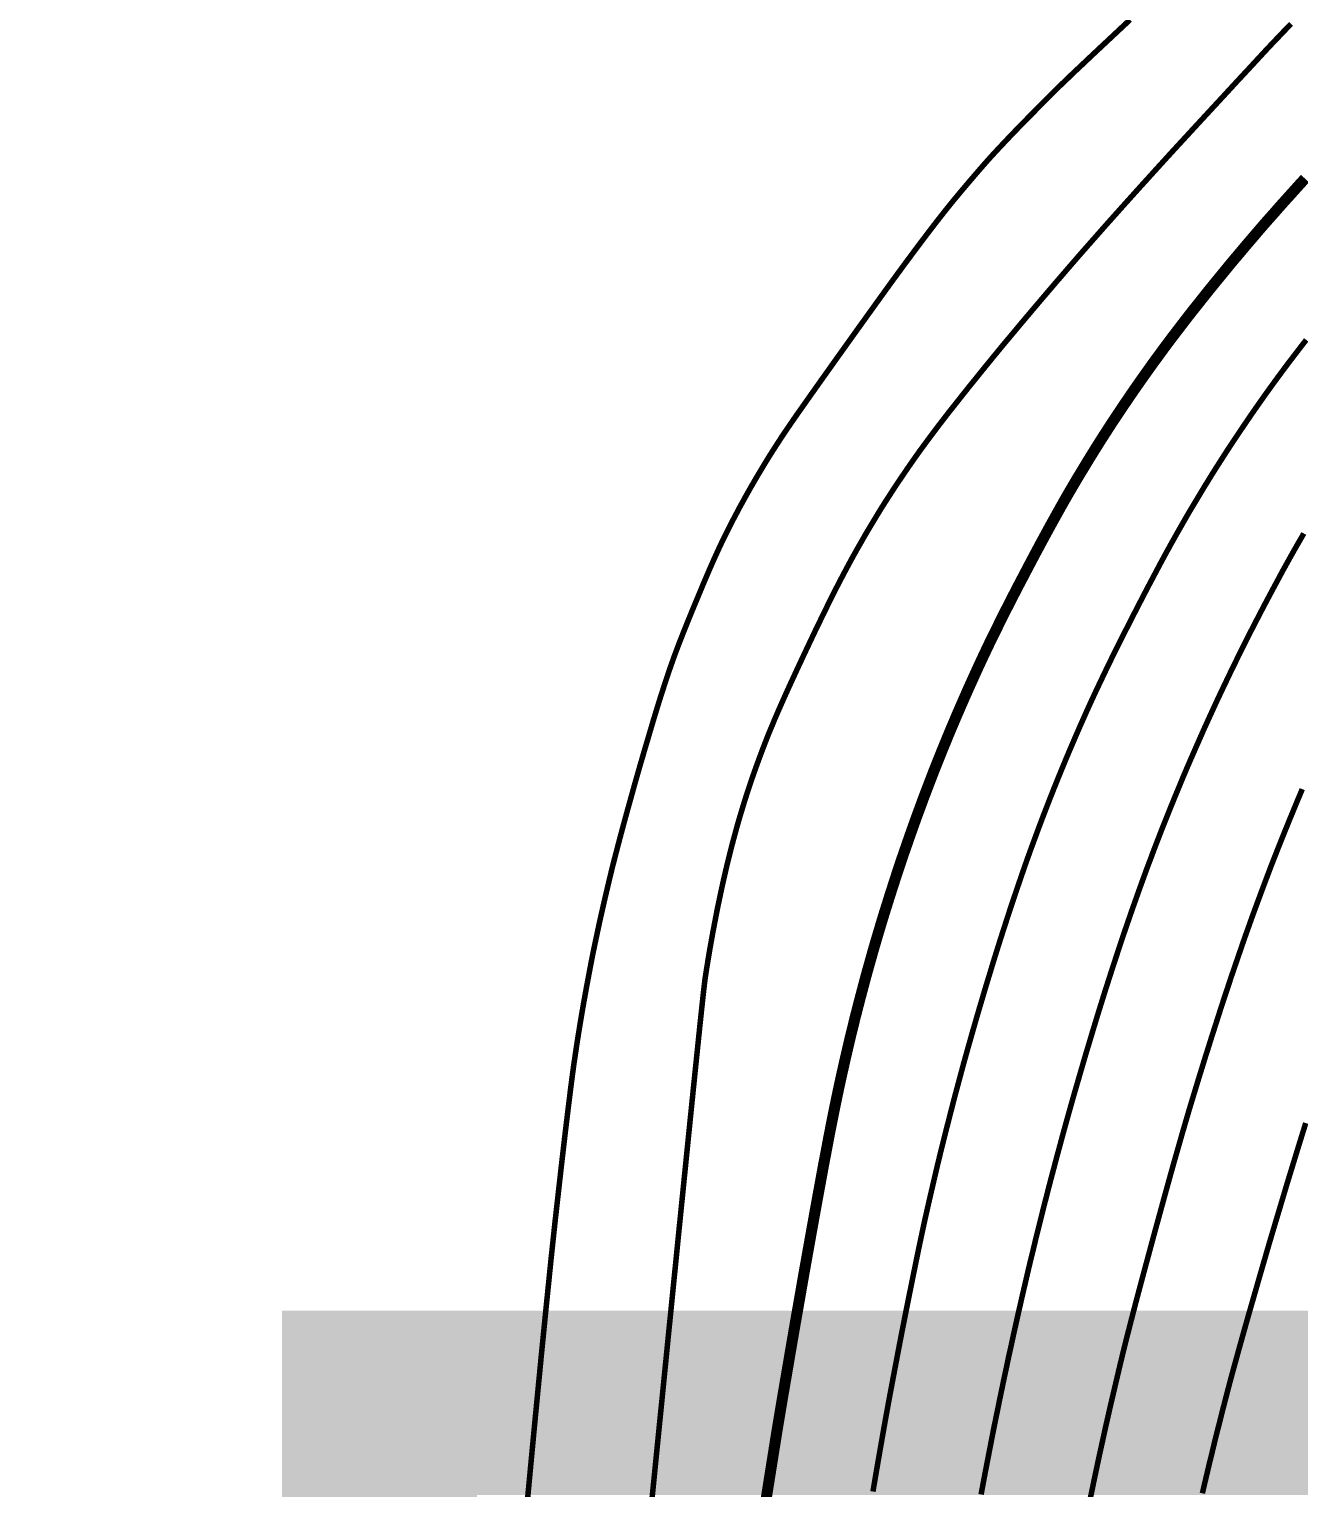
# Model space of a CAD drawing. Extents: x 36524600 to 36525730, y 2746759 to 2747713.
# Drawn here: x 36525000.41 to 36525017.7, y 2747535.47 to 2747555.33 of the extents above; entities that cross this region are included whole.
import ezdxf

# ---------------------------------------------------------------- set-up
doc = ezdxf.new("R2010")
doc.units = 0
doc.header["$LTSCALE"] = 1000
doc.header["$MEASUREMENT"] = 0
doc.layers.add('0-规划文字', color=7, linetype='Continuous')
doc.layers.add('DGX', color=251, linetype='Continuous')
doc.styles.add('黑体', font='simhei.ttf')

# ---------------------------------------------------------------- blocks, each defined once
blk = doc.blocks.new('dxt')
at = {"layer": 'DGX', "color": 253, "linetype": 'Continuous', "flags": 128}
for points, const_width in [([(36525016.383, 2747535.396), (36525016.415, 2747535.534), (36525016.448, 2747535.672), (36525016.48, 2747535.809), (36525016.514, 2747535.946), (36525016.547, 2747536.084), (36525016.581, 2747536.221), (36525016.616, 2747536.358), (36525016.65, 2747536.495), (36525016.686, 2747536.632), (36525016.721, 2747536.769), (36525016.757, 2747536.906), (36525016.796, 2747537.051), (36525016.841, 2747537.213), (36525016.89, 2747537.392), (36525016.945, 2747537.588), (36525017.005, 2747537.801), (36525017.071, 2747538.03), (36525017.142, 2747538.277), (36525017.218, 2747538.54), (36525017.297, 2747538.812), (36525017.378, 2747539.083), (36525017.459, 2747539.354), (36525017.54, 2747539.625), (36525017.623, 2747539.896), (36525017.706, 2747540.166), (36525017.79, 2747540.437)], 0.075), ([(36525017.743, 2747544.984), (36525017.687, 2747544.851), (36525017.632, 2747544.718), (36525017.577, 2747544.585), (36525017.523, 2747544.452), (36525017.469, 2747544.318), (36525017.416, 2747544.185), (36525017.363, 2747544.051), (36525017.311, 2747543.917), (36525017.26, 2747543.782), (36525017.209, 2747543.647), (36525017.159, 2747543.512), (36525017.109, 2747543.377), (36525017.059, 2747543.241), (36525017.011, 2747543.105), (36525016.962, 2747542.969), (36525016.915, 2747542.833), (36525016.868, 2747542.696), (36525016.821, 2747542.559), (36525016.774, 2747542.422), (36525016.729, 2747542.285), (36525016.683, 2747542.148), (36525016.638, 2747542.011), (36525016.594, 2747541.873), (36525016.55, 2747541.736), (36525016.506, 2747541.599), (36525016.463, 2747541.461), (36525016.419, 2747541.324), (36525016.377, 2747541.186), (36525016.334, 2747541.048), (36525016.292, 2747540.91), (36525016.25, 2747540.772), (36525016.208, 2747540.634), (36525016.165, 2747540.487), (36525016.117, 2747540.323), (36525016.065, 2747540.141), (36525016.008, 2747539.942), (36525015.947, 2747539.725), (36525015.882, 2747539.49), (36525015.813, 2747539.238), (36525015.739, 2747538.969), (36525015.666, 2747538.699), (36525015.598, 2747538.447), (36525015.535, 2747538.212), (36525015.477, 2747537.994), (36525015.425, 2747537.793), (36525015.378, 2747537.61), (36525015.336, 2747537.444), (36525015.299, 2747537.295), (36525015.265, 2747537.155), (36525015.232, 2747537.015), (36525015.199, 2747536.875), (36525015.166, 2747536.734), (36525015.133, 2747536.594), (36525015.101, 2747536.453), (36525015.069, 2747536.313), (36525015.038, 2747536.172), (36525015.007, 2747536.031), (36525014.976, 2747535.89), (36525014.946, 2747535.749), (36525014.916, 2747535.608), (36525014.887, 2747535.467), (36525014.857, 2747535.326)], 0.075), ([(36525013.371, 2747535.38), (36525013.398, 2747535.524), (36525013.425, 2747535.669), (36525013.453, 2747535.813), (36525013.481, 2747535.958), (36525013.509, 2747536.102), (36525013.537, 2747536.246), (36525013.566, 2747536.39), (36525013.596, 2747536.534), (36525013.625, 2747536.678), (36525013.655, 2747536.822), (36525013.685, 2747536.966), (36525013.716, 2747537.11), (36525013.746, 2747537.254), (36525013.778, 2747537.397), (36525013.809, 2747537.541), (36525013.841, 2747537.684), (36525013.873, 2747537.828), (36525013.906, 2747537.971), (36525013.938, 2747538.114), (36525013.972, 2747538.257), (36525014.005, 2747538.401), (36525014.039, 2747538.544), (36525014.074, 2747538.686), (36525014.108, 2747538.829), (36525014.143, 2747538.972), (36525014.179, 2747539.115), (36525014.214, 2747539.257), (36525014.251, 2747539.4), (36525014.287, 2747539.542), (36525014.324, 2747539.684), (36525014.362, 2747539.826), (36525014.399, 2747539.968), (36525014.438, 2747540.11), (36525014.476, 2747540.252), (36525014.515, 2747540.394), (36525014.554, 2747540.535), (36525014.594, 2747540.677), (36525014.634, 2747540.818), (36525014.675, 2747540.96), (36525014.716, 2747541.101), (36525014.757, 2747541.242), (36525014.798, 2747541.383), (36525014.841, 2747541.524), (36525014.883, 2747541.665), (36525014.926, 2747541.806), (36525014.969, 2747541.947), (36525015.013, 2747542.088), (36525015.057, 2747542.229), (36525015.102, 2747542.369), (36525015.147, 2747542.51), (36525015.193, 2747542.65), (36525015.239, 2747542.79), (36525015.285, 2747542.929), (36525015.332, 2747543.068), (36525015.38, 2747543.207), (36525015.428, 2747543.346), (36525015.477, 2747543.484), (36525015.526, 2747543.622), (36525015.576, 2747543.76), (36525015.626, 2747543.898), (36525015.678, 2747544.035), (36525015.729, 2747544.172), (36525015.782, 2747544.309), (36525015.835, 2747544.446), (36525015.889, 2747544.582), (36525015.944, 2747544.718), (36525015.999, 2747544.854), (36525016.055, 2747544.989), (36525016.111, 2747545.125), (36525016.168, 2747545.26), (36525016.226, 2747545.394), (36525016.285, 2747545.529), (36525016.344, 2747545.663), (36525016.403, 2747545.797), (36525016.464, 2747545.931), (36525016.525, 2747546.064), (36525016.586, 2747546.197), (36525016.649, 2747546.33), (36525016.712, 2747546.462), (36525016.775, 2747546.594), (36525016.84, 2747546.727), (36525016.906, 2747546.86), (36525016.973, 2747546.994), (36525017.041, 2747547.13), (36525017.111, 2747547.266), (36525017.182, 2747547.403), (36525017.255, 2747547.542), (36525017.329, 2747547.681), (36525017.403, 2747547.819), (36525017.476, 2747547.955), (36525017.549, 2747548.087), (36525017.621, 2747548.216), (36525017.693, 2747548.342), (36525017.764, 2747548.465)], 0.075), ([(36525017.797, 2747551.101), (36525017.716, 2747550.997), (36525017.638, 2747550.895), (36525017.56, 2747550.793), (36525017.483, 2747550.69), (36525017.407, 2747550.587), (36525017.331, 2747550.483), (36525017.256, 2747550.379), (36525017.182, 2747550.274), (36525017.108, 2747550.169), (36525017.035, 2747550.063), (36525016.963, 2747549.957), (36525016.891, 2747549.851), (36525016.82, 2747549.744), (36525016.749, 2747549.637), (36525016.679, 2747549.529), (36525016.61, 2747549.421), (36525016.541, 2747549.313), (36525016.474, 2747549.204), (36525016.406, 2747549.094), (36525016.34, 2747548.984), (36525016.274, 2747548.874), (36525016.208, 2747548.764), (36525016.144, 2747548.653), (36525016.08, 2747548.541), (36525016.017, 2747548.43), (36525015.952, 2747548.314), (36525015.884, 2747548.19), (36525015.813, 2747548.059), (36525015.739, 2747547.919), (36525015.661, 2747547.772), (36525015.58, 2747547.617), (36525015.496, 2747547.454), (36525015.408, 2747547.283), (36525015.321, 2747547.111), (36525015.237, 2747546.944), (36525015.157, 2747546.783), (36525015.081, 2747546.627), (36525015.009, 2747546.476), (36525014.94, 2747546.331), (36525014.875, 2747546.191), (36525014.814, 2747546.057), (36525014.755, 2747545.925), (36525014.697, 2747545.793), (36525014.64, 2747545.661), (36525014.583, 2747545.528), (36525014.527, 2747545.395), (36525014.472, 2747545.262), (36525014.417, 2747545.128), (36525014.363, 2747544.994), (36525014.31, 2747544.86), (36525014.258, 2747544.726), (36525014.206, 2747544.591), (36525014.155, 2747544.456), (36525014.105, 2747544.32), (36525014.055, 2747544.185), (36525014.006, 2747544.049), (36525013.958, 2747543.913), (36525013.911, 2747543.776), (36525013.863, 2747543.636), (36525013.815, 2747543.495), (36525013.767, 2747543.351), (36525013.72, 2747543.206), (36525013.672, 2747543.058), (36525013.624, 2747542.908), (36525013.576, 2747542.756), (36525013.529, 2747542.604), (36525013.483, 2747542.452), (36525013.437, 2747542.302), (36525013.393, 2747542.153), (36525013.349, 2747542.005), (36525013.306, 2747541.858), (36525013.264, 2747541.712), (36525013.223, 2747541.568), (36525013.182, 2747541.423), (36525013.142, 2747541.279), (36525013.103, 2747541.135), (36525013.064, 2747540.99), (36525013.025, 2747540.845), (36525012.987, 2747540.7), (36525012.95, 2747540.555), (36525012.913, 2747540.41), (36525012.876, 2747540.265), (36525012.84, 2747540.12), (36525012.804, 2747539.974), (36525012.769, 2747539.829), (36525012.735, 2747539.683), (36525012.701, 2747539.537), (36525012.667, 2747539.391), (36525012.634, 2747539.245), (36525012.599, 2747539.09), (36525012.562, 2747538.916), (36525012.521, 2747538.724), (36525012.478, 2747538.513), (36525012.431, 2747538.283), (36525012.381, 2747538.035), (36525012.328, 2747537.769), (36525012.272, 2747537.484), (36525012.216, 2747537.19), (36525012.16, 2747536.895), (36525012.105, 2747536.6), (36525012.052, 2747536.306), (36525012, 2747536.01), (36525011.949, 2747535.715), (36525011.899, 2747535.42)], 0.075), ([(36525010.418, 2747535.135), (36525010.459, 2747535.406), (36525010.502, 2747535.676), (36525010.545, 2747535.946), (36525010.588, 2747536.216), (36525010.633, 2747536.486), (36525010.678, 2747536.756), (36525010.724, 2747537.025), (36525010.77, 2747537.295), (36525010.816, 2747537.564), (36525010.863, 2747537.834), (36525010.91, 2747538.103), (36525010.957, 2747538.373), (36525011.005, 2747538.642), (36525011.053, 2747538.911), (36525011.1, 2747539.172), (36525011.144, 2747539.416), (36525011.186, 2747539.643), (36525011.224, 2747539.853), (36525011.261, 2747540.046), (36525011.294, 2747540.223), (36525011.325, 2747540.382), (36525011.353, 2747540.524), (36525011.38, 2747540.658), (36525011.408, 2747540.792), (36525011.436, 2747540.925), (36525011.465, 2747541.059), (36525011.495, 2747541.192), (36525011.525, 2747541.325), (36525011.556, 2747541.458), (36525011.587, 2747541.591), (36525011.62, 2747541.724), (36525011.652, 2747541.857), (36525011.686, 2747541.989), (36525011.72, 2747542.121), (36525011.755, 2747542.253), (36525011.79, 2747542.385), (36525011.826, 2747542.517), (36525011.863, 2747542.648), (36525011.9, 2747542.78), (36525011.938, 2747542.911), (36525011.977, 2747543.042), (36525012.016, 2747543.173), (36525012.056, 2747543.303), (36525012.097, 2747543.434), (36525012.138, 2747543.564), (36525012.18, 2747543.694), (36525012.222, 2747543.824), (36525012.265, 2747543.954), (36525012.309, 2747544.084), (36525012.354, 2747544.213), (36525012.399, 2747544.343), (36525012.445, 2747544.472), (36525012.491, 2747544.601), (36525012.539, 2747544.731), (36525012.586, 2747544.859), (36525012.635, 2747544.988), (36525012.684, 2747545.116), (36525012.733, 2747545.243), (36525012.784, 2747545.37), (36525012.834, 2747545.496), (36525012.886, 2747545.622), (36525012.937, 2747545.747), (36525012.99, 2747545.872), (36525013.043, 2747545.997), (36525013.097, 2747546.121), (36525013.151, 2747546.245), (36525013.206, 2747546.369), (36525013.262, 2747546.492), (36525013.318, 2747546.616), (36525013.375, 2747546.739), (36525013.434, 2747546.864), (36525013.496, 2747546.994), (36525013.562, 2747547.128), (36525013.631, 2747547.268), (36525013.703, 2747547.412), (36525013.779, 2747547.561), (36525013.858, 2747547.715), (36525013.941, 2747547.873), (36525014.023, 2747548.03), (36525014.102, 2747548.179), (36525014.178, 2747548.321), (36525014.25, 2747548.454), (36525014.318, 2747548.579), (36525014.383, 2747548.696), (36525014.444, 2747548.806), (36525014.501, 2747548.907), (36525014.557, 2747549.005), (36525014.614, 2747549.102), (36525014.671, 2747549.199), (36525014.729, 2747549.295), (36525014.787, 2747549.391), (36525014.845, 2747549.487), (36525014.905, 2747549.583), (36525014.964, 2747549.678), (36525015.024, 2747549.773), (36525015.085, 2747549.867), (36525015.146, 2747549.962), (36525015.208, 2747550.055), (36525015.27, 2747550.149), (36525015.333, 2747550.242), (36525015.396, 2747550.335), (36525015.46, 2747550.428), (36525015.524, 2747550.52), (36525015.589, 2747550.612), (36525015.654, 2747550.703), (36525015.719, 2747550.795), (36525015.786, 2747550.885), (36525015.852, 2747550.976), (36525015.919, 2747551.066), (36525015.987, 2747551.156), (36525016.055, 2747551.245), (36525016.124, 2747551.335), (36525016.193, 2747551.425), (36525016.264, 2747551.515), (36525016.335, 2747551.604), (36525016.406, 2747551.694), (36525016.479, 2747551.785), (36525016.552, 2747551.875), (36525016.625, 2747551.964), (36525016.698, 2747552.053), (36525016.77, 2747552.141), (36525016.843, 2747552.228), (36525016.915, 2747552.313), (36525016.986, 2747552.398), (36525017.058, 2747552.482), (36525017.129, 2747552.565), (36525017.2, 2747552.648), (36525017.272, 2747552.73), (36525017.344, 2747552.811), (36525017.416, 2747552.893), (36525017.488, 2747552.974), (36525017.561, 2747553.055), (36525017.634, 2747553.136), (36525017.707, 2747553.217), (36525017.78, 2747553.297)], 0.15), ([(36525008.784, 2747534.244), (36525008.968, 2747536.084), (36525009.129, 2747537.689), (36525009.267, 2747539.06), (36525009.382, 2747540.195), (36525009.474, 2747541.096), (36525009.543, 2747541.762), (36525009.589, 2747542.193), (36525009.612, 2747542.389), (36525009.624, 2747542.468), (36525009.636, 2747542.547), (36525009.649, 2747542.626), (36525009.662, 2747542.705), (36525009.675, 2747542.784), (36525009.689, 2747542.863), (36525009.703, 2747542.941), (36525009.717, 2747543.02), (36525009.732, 2747543.098), (36525009.747, 2747543.177), (36525009.762, 2747543.255), (36525009.777, 2747543.334), (36525009.793, 2747543.412), (36525009.81, 2747543.49), (36525009.826, 2747543.568), (36525009.843, 2747543.646), (36525009.86, 2747543.724), (36525009.878, 2747543.802), (36525009.896, 2747543.88), (36525009.914, 2747543.958), (36525009.933, 2747544.035), (36525009.952, 2747544.112), (36525009.972, 2747544.19), (36525009.992, 2747544.267), (36525010.013, 2747544.344), (36525010.034, 2747544.421), (36525010.055, 2747544.497), (36525010.077, 2747544.574), (36525010.1, 2747544.651), (36525010.123, 2747544.727), (36525010.146, 2747544.803), (36525010.17, 2747544.879), (36525010.195, 2747544.955), (36525010.22, 2747545.03), (36525010.245, 2747545.106), (36525010.271, 2747545.181), (36525010.298, 2747545.257), (36525010.325, 2747545.332), (36525010.352, 2747545.406), (36525010.38, 2747545.481), (36525010.408, 2747545.555), (36525010.437, 2747545.63), (36525010.466, 2747545.704), (36525010.496, 2747545.778), (36525010.527, 2747545.851), (36525010.557, 2747545.925), (36525010.589, 2747545.998), (36525010.62, 2747546.071), (36525010.654, 2747546.147), (36525010.69, 2747546.229), (36525010.73, 2747546.317), (36525010.772, 2747546.41), (36525010.818, 2747546.509), (36525010.866, 2747546.614), (36525010.918, 2747546.725), (36525010.972, 2747546.841), (36525011.028, 2747546.959), (36525011.082, 2747547.073), (36525011.135, 2747547.185), (36525011.188, 2747547.293), (36525011.239, 2747547.398), (36525011.289, 2747547.5), (36525011.338, 2747547.599), (36525011.386, 2747547.695), (36525011.434, 2747547.788), (36525011.483, 2747547.882), (36525011.532, 2747547.975), (36525011.582, 2747548.068), (36525011.632, 2747548.16), (36525011.684, 2747548.252), (36525011.736, 2747548.343), (36525011.788, 2747548.435), (36525011.842, 2747548.526), (36525011.896, 2747548.616), (36525011.95, 2747548.706), (36525012.005, 2747548.796), (36525012.061, 2747548.885), (36525012.118, 2747548.973), (36525012.175, 2747549.062), (36525012.233, 2747549.15), (36525012.292, 2747549.237), (36525012.351, 2747549.324), (36525012.411, 2747549.411), (36525012.471, 2747549.497), (36525012.532, 2747549.583), (36525012.594, 2747549.668), (36525012.657, 2747549.753), (36525012.72, 2747549.837), (36525012.786, 2747549.925), (36525012.858, 2747550.019), (36525012.936, 2747550.12), (36525013.021, 2747550.227), (36525013.111, 2747550.341), (36525013.207, 2747550.462), (36525013.31, 2747550.589), (36525013.418, 2747550.723), (36525013.533, 2747550.864), (36525013.655, 2747551.013), (36525013.785, 2747551.168), (36525013.921, 2747551.331), (36525014.065, 2747551.502), (36525014.216, 2747551.68), (36525014.374, 2747551.865), (36525014.539, 2747552.057), (36525014.713, 2747552.258), (36525014.897, 2747552.467), (36525015.09, 2747552.686), (36525015.293, 2747552.913), (36525015.506, 2747553.15), (36525015.728, 2747553.395), (36525015.96, 2747553.65), (36525016.202, 2747553.913), (36525016.437, 2747554.168), (36525016.647, 2747554.395), (36525016.832, 2747554.596), (36525016.993, 2747554.769), (36525017.129, 2747554.916), (36525017.24, 2747555.036), (36525017.327, 2747555.129), (36525017.39, 2747555.195), (36525017.44, 2747555.247), (36525017.49, 2747555.3), (36525017.54, 2747555.352), (36525017.591, 2747555.404)], 0.075), ([(36525007.19, 2747535.241), (36525007.291, 2747536.306), (36525007.38, 2747537.223), (36525007.457, 2747537.994), (36525007.521, 2747538.619), (36525007.572, 2747539.096), (36525007.616, 2747539.484), (36525007.656, 2747539.838), (36525007.693, 2747540.158), (36525007.727, 2747540.445), (36525007.758, 2747540.697), (36525007.785, 2747540.916), (36525007.809, 2747541.101), (36525007.83, 2747541.253), (36525007.85, 2747541.387), (36525007.87, 2747541.521), (36525007.891, 2747541.655), (36525007.913, 2747541.789), (36525007.935, 2747541.922), (36525007.958, 2747542.055), (36525007.982, 2747542.188), (36525008.006, 2747542.321), (36525008.031, 2747542.454), (36525008.056, 2747542.586), (36525008.082, 2747542.719), (36525008.109, 2747542.851), (36525008.137, 2747542.983), (36525008.165, 2747543.115), (36525008.194, 2747543.247), (36525008.224, 2747543.379), (36525008.254, 2747543.51), (36525008.285, 2747543.642), (36525008.316, 2747543.773), (36525008.348, 2747543.904), (36525008.381, 2747544.035), (36525008.415, 2747544.165), (36525008.449, 2747544.296), (36525008.484, 2747544.426), (36525008.519, 2747544.556), (36525008.554, 2747544.684), (36525008.589, 2747544.81), (36525008.624, 2747544.935), (36525008.658, 2747545.059), (36525008.693, 2747545.18), (36525008.727, 2747545.301), (36525008.762, 2747545.419), (36525008.795, 2747545.534), (36525008.828, 2747545.643), (36525008.858, 2747545.746), (36525008.887, 2747545.843), (36525008.914, 2747545.935), (36525008.94, 2747546.02), (36525008.964, 2747546.099), (36525008.987, 2747546.173), (36525009.009, 2747546.243), (36525009.032, 2747546.313), (36525009.054, 2747546.383), (36525009.077, 2747546.453), (36525009.101, 2747546.523), (36525009.124, 2747546.593), (36525009.148, 2747546.663), (36525009.173, 2747546.732), (36525009.199, 2747546.806), (36525009.23, 2747546.888), (36525009.264, 2747546.978), (36525009.303, 2747547.077), (36525009.345, 2747547.184), (36525009.392, 2747547.3), (36525009.442, 2747547.423), (36525009.497, 2747547.555), (36525009.552, 2747547.687), (36525009.603, 2747547.81), (36525009.652, 2747547.924), (36525009.698, 2747548.03), (36525009.741, 2747548.127), (36525009.781, 2747548.215), (36525009.818, 2747548.294), (36525009.851, 2747548.365), (36525009.884, 2747548.431), (36525009.917, 2747548.497), (36525009.95, 2747548.563), (36525009.983, 2747548.628), (36525010.017, 2747548.693), (36525010.052, 2747548.759), (36525010.086, 2747548.824), (36525010.122, 2747548.888), (36525010.157, 2747548.953), (36525010.193, 2747549.017), (36525010.229, 2747549.081), (36525010.266, 2747549.145), (36525010.303, 2747549.209), (36525010.34, 2747549.272), (36525010.378, 2747549.335), (36525010.416, 2747549.398), (36525010.454, 2747549.461), (36525010.493, 2747549.524), (36525010.532, 2747549.586), (36525010.572, 2747549.648), (36525010.612, 2747549.71), (36525010.652, 2747549.772), (36525010.693, 2747549.833), (36525010.734, 2747549.894), (36525010.786, 2747549.97), (36525010.859, 2747550.076), (36525010.955, 2747550.212), (36525011.071, 2747550.377), (36525011.21, 2747550.573), (36525011.37, 2747550.798), (36525011.552, 2747551.053), (36525011.755, 2747551.337), (36525011.962, 2747551.625), (36525012.153, 2747551.89), (36525012.33, 2747552.132), (36525012.492, 2747552.35), (36525012.638, 2747552.544), (36525012.77, 2747552.716), (36525012.886, 2747552.864), (36525012.987, 2747552.989), (36525013.078, 2747553.099), (36525013.164, 2747553.201), (36525013.244, 2747553.295), (36525013.319, 2747553.383), (36525013.388, 2747553.462), (36525013.452, 2747553.535), (36525013.51, 2747553.6), (36525013.563, 2747553.657), (36525013.613, 2747553.711), (36525013.664, 2747553.765), (36525013.714, 2747553.818), (36525013.765, 2747553.872), (36525013.816, 2747553.925), (36525013.867, 2747553.978), (36525013.918, 2747554.031), (36525013.97, 2747554.083), (36525014.021, 2747554.136), (36525014.073, 2747554.188), (36525014.125, 2747554.241), (36525014.177, 2747554.293), (36525014.228, 2747554.345), (36525014.281, 2747554.398), (36525014.333, 2747554.45), (36525014.385, 2747554.502), (36525014.446, 2747554.562), (36525014.527, 2747554.639), (36525014.625, 2747554.734), (36525014.743, 2747554.845), (36525014.878, 2747554.973), (36525015.033, 2747555.118), (36525015.206, 2747555.28), (36525015.397, 2747555.459)], 0.075)]:
    blk.add_lwpolyline(points, dxfattribs=dict(at, const_width=const_width))

msp = doc.modelspace()

# ---------------------------------------------------------------- block references
msp.add_blockref('dxt', (0, 0))

# ---------------------------------------------------------------- texts
at = {"layer": '0-规划文字', "color": 1, "style": '黑体'}
msp.add_text('原始坐标 勿动', height=26.2869, dxfattribs=at).set_placement((36524999.159, 2747509.738))

doc.saveas('drawing.dxf')
